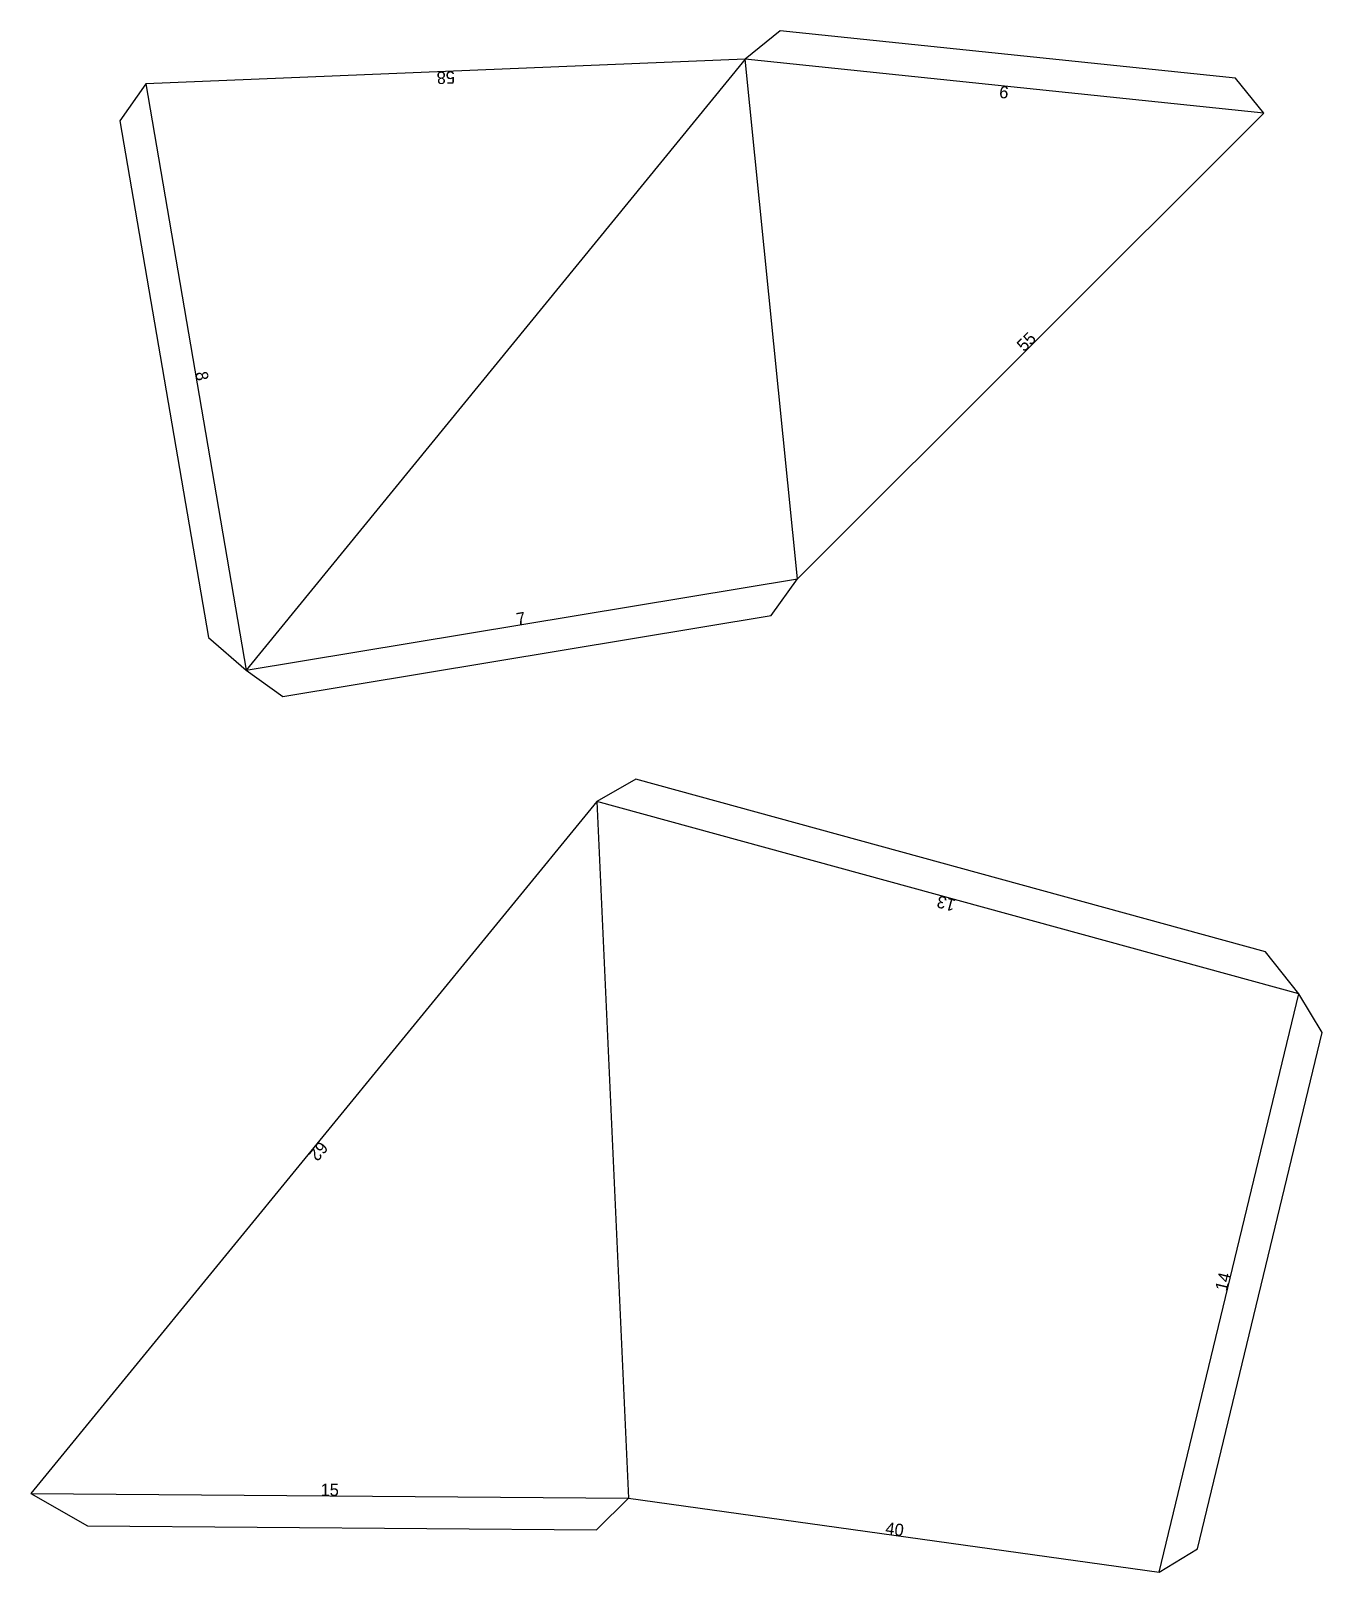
# Model space of a CAD drawing. Extents: x 1684 to 1886, y 20 to 262.
import ezdxf
from ezdxf.enums import TextEntityAlignment as Align

# ---------------------------------------------------------------- set-up
doc = ezdxf.new("R2010")
doc.units = 0

msp = doc.modelspace()

# ---------------------------------------------------------------- linework, layer by layer
at = {"layer": 'CutLine', "color": 8, "linetype": 'CONTINUOUS'}
for p, q in [((1801.340154, 261.95256), (1795.850227, 257.496026)), ((1872.818246, 254.526305), (1801.340154, 261.95256)), ((1795.850227, 257.496026), (1701.73409, 253.610827)), ((1877.27478, 249.036378), (1872.818246, 254.526305)), ((1701.73409, 253.610827), (1697.650195, 247.838323)), ((1697.650195, 247.838323), (1711.555846, 166.671147)), ((1804.024724, 175.862495), (1877.27478, 249.036378)), ((1799.909215, 170.112488), (1804.024724, 175.862495)), ((1723.259684, 157.413348), (1799.909215, 170.112488)), ((1711.555846, 166.671147), (1717.509676, 161.528856)), ((1717.509676, 161.528856), (1723.259684, 157.413348)), ((1778.679511, 144.422082), (1772.533961, 140.924623)), ((1877.543094, 117.272911), (1778.679511, 144.422082)), ((1772.533961, 140.924623), (1683.677883, 32.189467)), ((1882.730402, 110.663308), (1877.543094, 117.272911)), ((1886.418533, 104.630257), (1882.730402, 110.663308)), ((1866.856372, 23.532696), (1886.418533, 104.630257)), ((1683.677883, 32.189467), (1692.588758, 27.118807)), ((1772.479949, 26.486704), (1777.519351, 31.446988)), ((1777.519351, 31.446988), (1860.823322, 19.844565)), ((1692.588758, 27.118807), (1772.479949, 26.486704)), ((1860.823322, 19.844565), (1866.856372, 23.532696))]:
    msp.add_line(p, q, dxfattribs=at)
at = {"layer": 'MountainLine', "color": 5, "linetype": 'CONTINUOUS'}
for p, q in [((1795.850227, 257.496026), (1717.509676, 161.528856)), ((1804.024724, 175.862495), (1795.850227, 257.496026)), ((1877.27478, 249.036378), (1795.850227, 257.496026)), ((1701.73409, 253.610827), (1717.509676, 161.528856)), ((1717.509676, 161.528856), (1804.024724, 175.862495)), ((1882.730402, 110.663308), (1772.533961, 140.924623)), ((1860.823322, 19.844565), (1882.730402, 110.663308)), ((1683.677883, 32.189467), (1777.519351, 31.446988))]:
    msp.add_line(p, q, dxfattribs=at)
at = {"layer": 'ValleyLine', "color": 1, "linetype": 'CONTINUOUS'}
msp.add_line((1772.533961, 140.924623), (1777.519351, 31.446988), dxfattribs=at)

# ---------------------------------------------------------------- texts
at = {"layer": 'Edge ID'}
for s, rotation, p in [('58', 182.363879, (1748.792158, 255.553426)), ('9', 174.068505, (1836.562503, 253.266202)), ('55', 44.970193, (1840.649752, 212.449437)), ('8', -80.278403, (1709.621883, 207.569842)), ('7', 9.407197, (1760.7672, 168.695676)), ('13', 164.644394, (1827.632182, 125.793965)), ('62', 230.74503, (1728.105922, 86.557045)), ('14', 76.43832, (1871.776862, 65.253936)), ('15', -0.453318, (1730.598617, 31.818228)), ('40', -7.929042, (1819.171337, 25.645777))]:
    msp.add_text(s, height=1.92, rotation=rotation, dxfattribs=at).set_placement(p, align=Align.CENTER)

doc.saveas('drawing.dxf')
